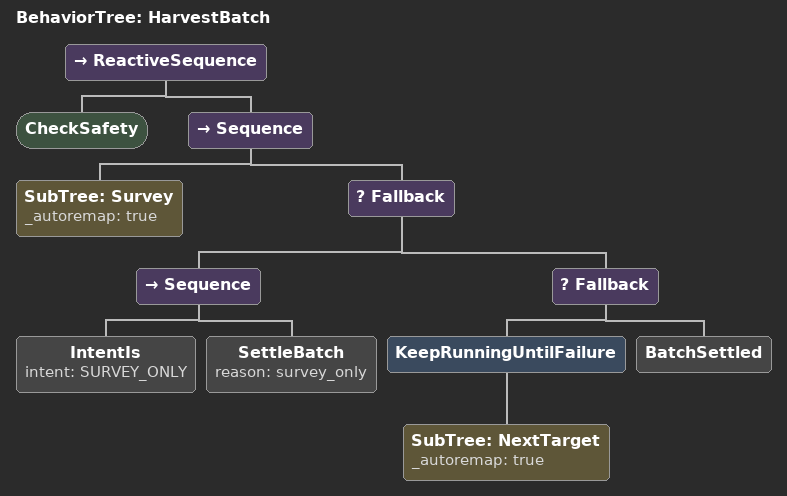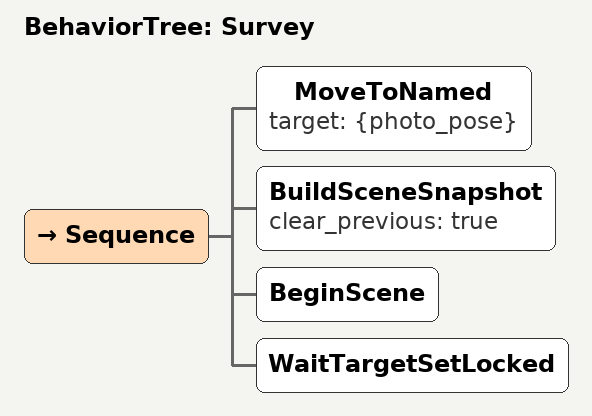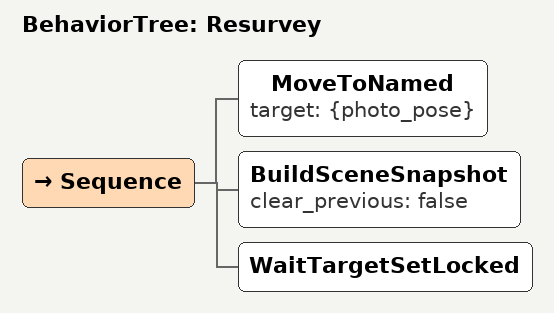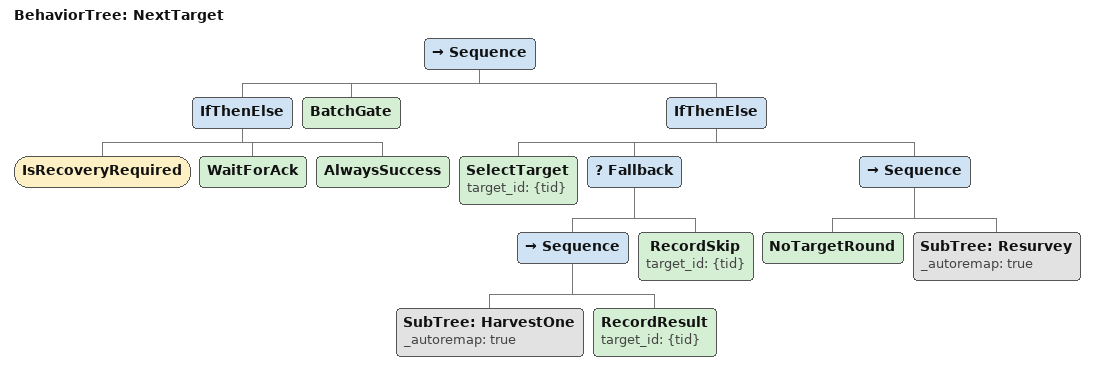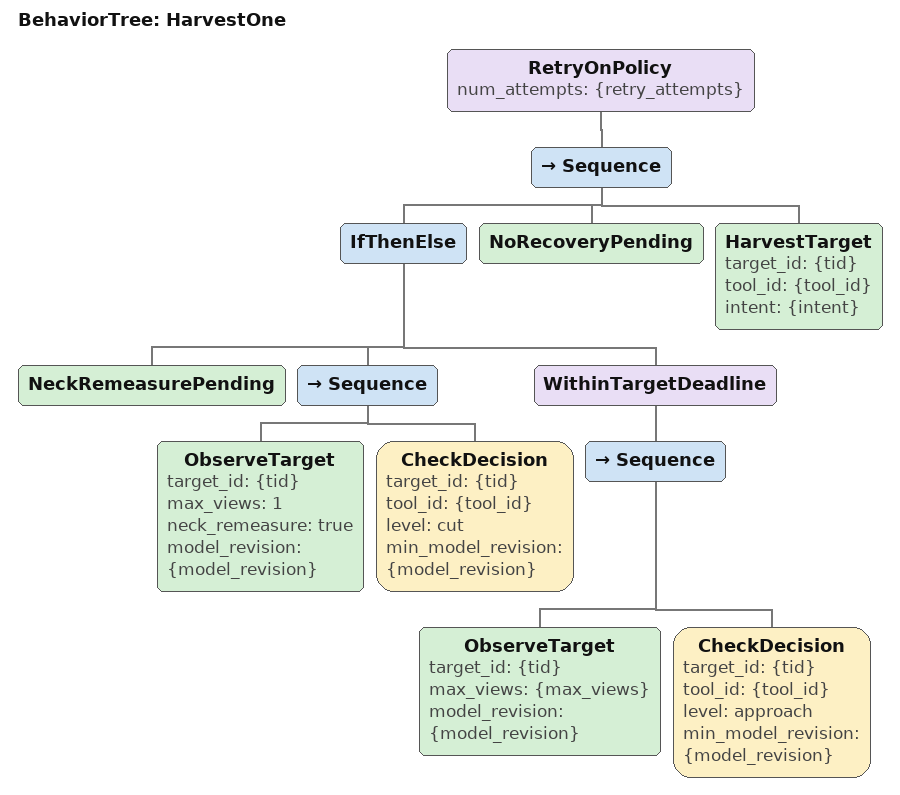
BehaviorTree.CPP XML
<?xml version="1.0" encoding="UTF-8"?>
<root BTCPP_format="4" main_tree_to_execute="HarvestBatch">

  <BehaviorTree ID="HarvestBatch">
    <ReactiveSequence>
      <CheckSafety/>
      <Sequence>
        <SubTree ID="Survey" _autoremap="true"/>
        <Fallback>
          <Sequence>
            <IntentIs intent="SURVEY_ONLY"/>
            <SettleBatch reason="survey_only"/>
          </Sequence>
          <Fallback>
            <KeepRunningUntilFailure>
              <SubTree ID="NextTarget" _autoremap="true"/>
            </KeepRunningUntilFailure>
            <BatchSettled/>
          </Fallback>
        </Fallback>
      </Sequence>
    </ReactiveSequence>
  </BehaviorTree>

  <!-- First survey: photo pose, scene snapshot on the stationary frame, BeginScene (clears
       tracks, new scene_epoch), then a lock of that epoch. -->
  <BehaviorTree ID="Survey">
    <Sequence>
      <MoveToNamed target="{photo_pose}"/>
      <BuildSceneSnapshot clear_previous="true"/>
      <BeginScene/>
      <WaitTargetSetLocked/>
    </Sequence>
  </BehaviorTree>

  <!-- Re-survey after an empty round: same epoch (target ids stay valid for the ledger),
       snapshot frames merged into the batch scene. -->
  <BehaviorTree ID="Resurvey">
    <Sequence>
      <MoveToNamed target="{photo_pose}"/>
      <BuildSceneSnapshot clear_previous="false"/>
      <WaitTargetSetLocked/>
    </Sequence>
  </BehaviorTree>

  <!-- One loop iteration: FAILURE ends the loop (settled or aborted, see BatchSettled).
       A pending recovery is ACKed before the gate so a batch never settles past it. -->
  <BehaviorTree ID="NextTarget">
    <Sequence>
      <IfThenElse>
        <IsRecoveryRequired/>
        <WaitForAck/>
        <AlwaysSuccess/>
      </IfThenElse>
      <BatchGate/>
      <IfThenElse>
        <SelectTarget target_id="{tid}"/>
        <Fallback>
          <Sequence>
            <SubTree ID="HarvestOne" _autoremap="true"/>
            <RecordResult target_id="{tid}"/>
          </Sequence>
          <RecordSkip target_id="{tid}"/>
        </Fallback>
        <Sequence>
          <NoTargetRound/>
          <SubTree ID="Resurvey" _autoremap="true"/>
        </Sequence>
      </IfThenElse>
    </Sequence>
  </BehaviorTree>

  <BehaviorTree ID="HarvestOne">
    <RetryOnPolicy num_attempts="{retry_attempts}">
      <Sequence>
        <IfThenElse>
          <NeckRemeasurePending/>
          <Sequence>
            <ObserveTarget target_id="{tid}" max_views="1" neck_remeasure="true"
                           model_revision="{model_revision}"/>
            <CheckDecision target_id="{tid}" tool_id="{tool_id}" level="cut"
                           min_model_revision="{model_revision}"/>
          </Sequence>
          <WithinTargetDeadline>
            <Sequence>
              <ObserveTarget target_id="{tid}" max_views="{max_views}"
                             model_revision="{model_revision}"/>
              <CheckDecision target_id="{tid}" tool_id="{tool_id}" level="approach"
                             min_model_revision="{model_revision}"/>
            </Sequence>
          </WithinTargetDeadline>
        </IfThenElse>
        <NoRecoveryPending/>
        <HarvestTarget target_id="{tid}" tool_id="{tool_id}" intent="{intent}"/>
      </Sequence>
    </RetryOnPolicy>
  </BehaviorTree>

</root>
